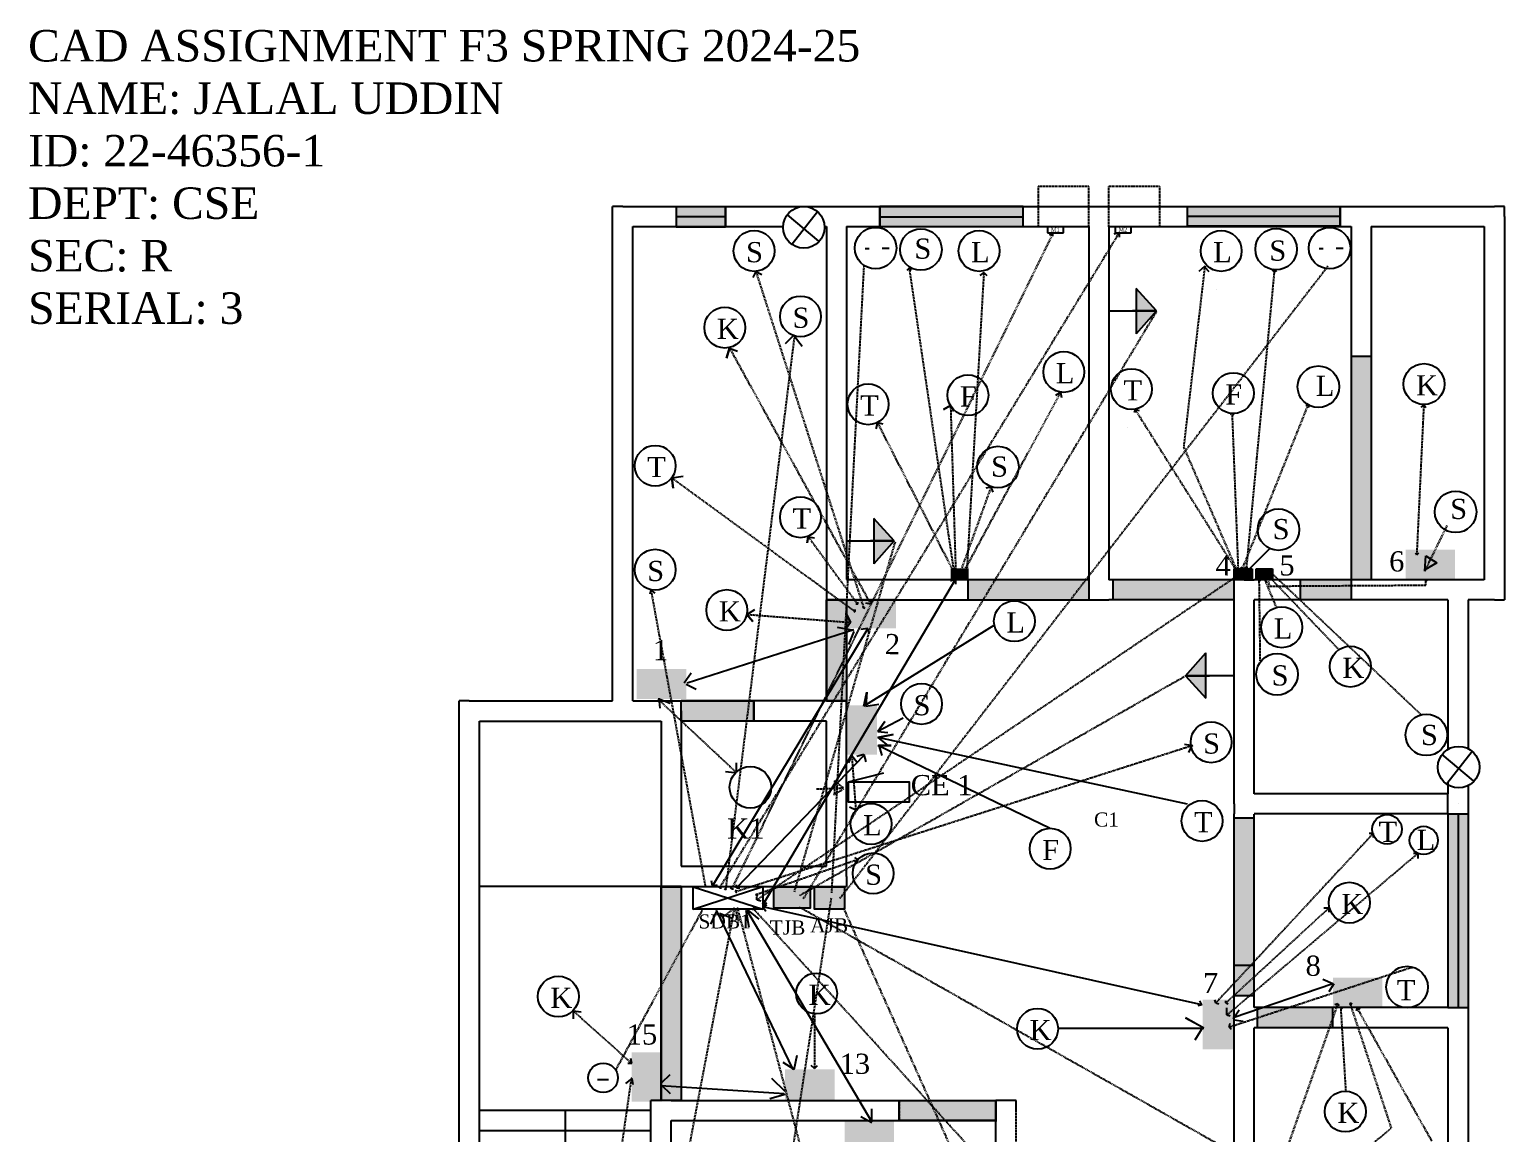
# Model space of a CAD drawing. Header units: inches. Extents: x 280 to 1012, y 573 to 1513.
# Drawn here: x 280 to 1011, y 966 to 1513 of the extents above; entities that cross this region are included whole.
import ezdxf

# ---------------------------------------------------------------- set-up
doc = ezdxf.new("R2010")
doc.units = ezdxf.units.IN
doc.header["$MEASUREMENT"] = 0
doc.linetypes.add('DASHED', pattern=[0.75, 0.5, -0.25])
doc.styles.get("Standard").update_dxf_attribs({"font": 'Arial.ttf'})

msp = doc.modelspace()

# ---------------------------------------------------------------- hatches: boundary and pattern name
h = msp.add_hatch(color=256)
h.set_gradient(color1=(38, 153, 0), color2=(38, 153, 0), tint=0.48)
h.paths.add_polyline_path([(600.34, 1425.29), (600.34, 1420.29), (624.84, 1420.29), (624.84, 1425.29)])
h = msp.add_hatch(color=256)
h.set_gradient(color1=(38, 153, 0), color2=(38, 153, 0), tint=0.48)
h.paths.add_polyline_path([(600.34, 1420.29), (600.34, 1415.29), (624.84, 1415.29), (624.84, 1420.29)])
h = msp.add_hatch(color=256)
h.set_gradient(color1=(0, 153, 0), color2=(0, 153, 0), tint=0.48)
h.paths.add_polyline_path([(772.34, 1420.22), (772.34, 1425.29), (701.34, 1425.29), (701.34, 1420.14)])
h = msp.add_hatch(color=256)
h.set_gradient(color1=(0, 153, 0), color2=(0, 153, 0), tint=0.48)
h.paths.add_polyline_path([(772.34, 1415.29), (772.34, 1420.22), (701.34, 1420.14), (701.34, 1415.29)])
h = msp.add_hatch(color=256)
h.set_gradient(color1=(0, 153, 0), color2=(0, 153, 0), tint=0.48)
h.paths.add_polyline_path([(929.34, 1420.47), (929.34, 1425.29), (853.84, 1425.29), (853.84, 1420.47)])
h = msp.add_hatch(color=256)
h.set_gradient(color1=(0, 153, 0), color2=(0, 153, 0), tint=0.48)
h.paths.add_polyline_path([(929.34, 1415.64), (929.34, 1420.47), (853.84, 1420.47), (853.84, 1415.64)])
h = msp.add_hatch(color=256)
h.set_gradient(color1=(51, 51, 51), color2=(133, 133, 133), one_color=1, tint=0.52)
h.paths.add_polyline_path([(828.34, 1373.64), (838.34, 1373.64), (828.34, 1384.64)])
h = msp.add_hatch(color=256)
h.set_gradient(color1=(51, 51, 51), color2=(133, 133, 133), one_color=1, tint=0.52)
h.paths.add_polyline_path([(838.34, 1373.64), (828.34, 1373.64), (828.34, 1362.14)])
h = msp.add_hatch(color=256)
h.set_gradient(color1=(153, 153, 0), color2=(153, 153, 0), tint=0.48)
h.paths.add_polyline_path([(934.86, 1288.29), (934.86, 1240.29), (944.86, 1240.29), (944.86, 1288.29), (944.86, 1351.14), (934.86, 1351.14)])
h = msp.add_hatch(color=256)
h.set_gradient(color1=(51, 51, 51), color2=(133, 133, 133), one_color=1, tint=0.52)
h.paths.add_polyline_path([(698.34, 1259.64), (708.34, 1259.64), (698.34, 1270.64)])
h = msp.add_hatch(color=256)
h.set_gradient(color1=(51, 51, 51), color2=(133, 133, 133), one_color=1, tint=0.52)
h.paths.add_polyline_path([(708.34, 1259.64), (698.34, 1259.64), (698.34, 1248.14)])
h = msp.add_hatch(color=256)
h.set_gradient(color1=(173, 173, 173), color2=(122, 122, 122), one_color=1, tint=0.48)
h.paths.add_polyline_path([(961.84, 1255.14), (961.84, 1240.14), (986.34, 1240.14), (986.34, 1255.14)])
h = msp.add_hatch(color=256)
h.set_gradient(color1=(173, 173, 173), color2=(122, 122, 122), one_color=1, tint=0.48)
h.paths.add_polyline_path([(736.34, 1240.64), (741.34, 1240.64), (745.32, 1240.64), (745.32, 1246), (736.34, 1246)])
h = msp.add_hatch(color=256)
h.set_gradient(color1=(173, 173, 173), color2=(122, 122, 122), one_color=1, tint=0.48)
h.paths.add_polyline_path([(876.86, 1240.29), (881.86, 1240.29), (885.84, 1240.29), (885.84, 1245.64), (876.86, 1245.64)])
h = msp.add_hatch(color=256)
h.set_gradient(color1=(173, 173, 173), color2=(122, 122, 122), one_color=1, tint=0.48)
h.paths.add_polyline_path([(895.84, 1240.29), (895.84, 1245.64), (887.84, 1245.64), (887.84, 1240.29)])
h = msp.add_hatch(color=256)
h.set_gradient(color1=(153, 153, 0), color2=(153, 153, 0), tint=0.48)
h.paths.add_polyline_path([(804.86, 1230.35), (804.86, 1240.35), (744.86, 1240.35), (744.86, 1230.35)])
h = msp.add_hatch(color=256)
h.set_gradient(color1=(153, 153, 0), color2=(153, 153, 0), tint=0.52)
h.paths.add_polyline_path([(816.84, 1240.29), (816.84, 1230.29), (862.86, 1230.29), (876.86, 1230.29), (876.86, 1240.29), (862.86, 1240.29)])
h = msp.add_hatch(color=256)
h.set_gradient(color1=(153, 153, 0), color2=(153, 153, 0), tint=0.52)
h.paths.add_polyline_path([(916.86, 1240.29), (909.84, 1240.29), (909.84, 1230.29), (916.86, 1230.29), (934.86, 1230.29), (934.86, 1240.29)])
h = msp.add_hatch(color=256)
h.set_gradient(color1=(153, 153, 0), color2=(153, 153, 0), tint=0.48)
h.paths.add_polyline_path([(674.86, 1216.29), (674.86, 1180.29), (684.86, 1180.29), (684.86, 1216.29), (684.86, 1230.35), (674.86, 1230.35)])
h = msp.add_hatch(color=256)
h.set_gradient(color1=(173, 173, 173), color2=(122, 122, 122), one_color=1, tint=0.48)
h.paths.add_polyline_path([(684.86, 1231.29), (684.86, 1216.29), (709.36, 1216.29), (709.36, 1231.29)])
h = msp.add_hatch(color=256)
h.set_gradient(color1=(51, 51, 51), color2=(133, 133, 133), one_color=1, tint=0.52)
h.paths.add_polyline_path([(852.84, 1192.64), (862.84, 1192.64), (862.84, 1204.14)])
h = msp.add_hatch(color=256)
h.set_gradient(color1=(173, 173, 173), color2=(122, 122, 122), one_color=1, tint=0.48)
h.paths.add_polyline_path([(580.84, 1196.14), (580.84, 1181.14), (605.34, 1181.14), (605.34, 1196.14)])
h = msp.add_hatch(color=256)
h.set_gradient(color1=(51, 51, 51), color2=(133, 133, 133), one_color=1, tint=0.52)
h.paths.add_polyline_path([(862.84, 1192.64), (852.84, 1192.64), (862.84, 1181.64)])
h = msp.add_hatch(color=256)
h.set_gradient(color1=(153, 153, 0), color2=(153, 153, 0), tint=0.48)
h.paths.add_polyline_path([(602.86, 1180.29), (602.86, 1175.29), (602.86, 1170.29), (638.86, 1170.29), (638.86, 1180.29)])
h = msp.add_hatch(color=256)
h.set_gradient(color1=(173, 173, 173), color2=(122, 122, 122), one_color=1, tint=0.48)
h.paths.add_polyline_path([(699.84, 1178.14), (684.84, 1178.14), (684.84, 1153.64), (699.84, 1153.64)])
h = msp.add_hatch(color=256)
h.set_gradient(color1=(153, 153, 0), color2=(153, 153, 0), tint=0.52)
h.paths.add_polyline_path([(886.86, 1076.29), (886.86, 1122.14), (876.86, 1122.14), (876.86, 1076.29), (876.86, 1034.14), (886.86, 1034.14)])
h = msp.add_hatch(color=256)
h.set_gradient(color1=(38, 153, 0), color2=(0, 153, 0), tint=0.52)
h.paths.add_polyline_path([(982.86, 1028.29), (992.86, 1028.29), (992.86, 1124.29), (982.86, 1124.29)])
h = msp.add_hatch(color=256)
h.set_gradient(color1=(153, 153, 0), color2=(153, 153, 0), tint=0.48)
h.paths.add_polyline_path([(592.86, 982.29), (597.86, 982.29), (602.86, 982.29), (602.86, 1066.29), (602.86, 1088.29), (592.86, 1088.29), (592.86, 1066.29)])
h = msp.add_hatch(color=256)
h.set_gradient(color1=(153, 153, 0), color2=(153, 153, 0), tint=0.48)
h.paths.add_polyline_path([(666.84, 1077.64), (666.84, 1088.14), (648.84, 1088.14), (648.84, 1077.64)])
h = msp.add_hatch(color=256)
h.set_gradient(color1=(0, 153, 0), color2=(0, 153, 0), tint=0.48)
h.paths.add_polyline_path([(668.84, 1077.14), (683.84, 1077.14), (683.84, 1088.14), (668.84, 1088.14)])
h = msp.add_hatch(color=256)
h.set_gradient(color1=(173, 173, 173), color2=(122, 122, 122), one_color=1, tint=0.48)
h.paths.add_polyline_path([(925.84, 1043.14), (925.84, 1028.14), (950.34, 1028.14), (950.34, 1043.14)])
h = msp.add_hatch(color=256)
h.set_gradient(color1=(173, 173, 173), color2=(122, 122, 122), one_color=1, tint=0.48)
h.paths.add_polyline_path([(876.34, 1032.14), (861.34, 1032.14), (861.34, 1007.64), (876.34, 1007.64)])
h = msp.add_hatch(color=256)
h.set_gradient(color1=(153, 153, 0), color2=(153, 153, 0), tint=0.52)
h.paths.add_polyline_path([(916.86, 1018.29), (925.84, 1018.29), (925.84, 1028.29), (916.86, 1028.29), (888.34, 1028.29), (888.34, 1018.29)])
h = msp.add_hatch(color=256)
h.set_gradient(color1=(173, 173, 173), color2=(122, 122, 122), one_color=1, tint=0.48)
h.paths.add_polyline_path([(593.34, 1006.14), (578.34, 1006.14), (578.34, 981.64), (593.34, 981.64)])
h = msp.add_hatch(color=256)
h.set_gradient(color1=(173, 173, 173), color2=(122, 122, 122), one_color=1, tint=0.48)
h.paths.add_polyline_path([(654.34, 997.64), (654.34, 982.64), (678.84, 982.64), (678.84, 997.64)])
h = msp.add_hatch(color=256)
h.set_gradient(color1=(153, 153, 0), color2=(153, 153, 0), tint=0.48)
h.paths.add_polyline_path([(758.86, 972.29), (758.84, 982.29), (710.86, 982.29), (710.86, 972.29)])
h = msp.add_hatch(color=256)
h.set_gradient(color1=(173, 173, 173), color2=(122, 122, 122), one_color=1, tint=0.48)
h.paths.add_polyline_path([(683.84, 972.14), (683.84, 957.14), (708.34, 957.14), (708.34, 972.14)])

# ---------------------------------------------------------------- linework, layer by layer
at = {"linetype": 'DASHED'}
for p, q in [((804.84, 1435.14), (779.84, 1435.14)), ((779.84, 1435.14), (779.84, 1415.14)), ((804.84, 1415.14), (804.84, 1435.14)), ((814.84, 1415.14), (814.84, 1435.14)), ((839.84, 1435.14), (814.84, 1435.14)), ((839.84, 1435.14), (839.84, 1415.14)), ((684.86, 1415.29), (684.86, 1240.35)), ((639.84, 1393.14), (693.34, 1226.14)), ((715.84, 1394.64), (737.84, 1245.14)), ((752.84, 1392.64), (744.34, 1243.64)), ((862.34, 1395.64), (851.84, 1306.14)), ((896.84, 1394.14), (882.84, 1245.64)), ((626.84, 1355.14), (696.84, 1228.14)), ((790.84, 1333.14), (743.84, 1246.14)), ((736.34, 1326.64), (738.84, 1245.64)), ((827.84, 1324.64), (877.84, 1245.14)), ((913.34, 1326.64), (880.84, 1245.64)), ((970.84, 1327.14), (967.34, 1252.64)), ((700.07, 1318.25), (737.34, 1245.14)), ((875.84, 1322.64), (878.84, 1245.64)), ((851.84, 1306.14), (877.84, 1245.64)), ((598.15, 1290.8), (688.84, 1224.64)), ((756.34, 1286.14), (741.34, 1244.64)), ((982.34, 1267.14), (971.34, 1244.64)), ((665.84, 1261.64), (690.34, 1228.14)), ((969.34, 1173.64), (894.84, 1244.14)), ((889.84, 1200.14), (889.34, 1240.29)), ((897.84, 1226.64), (892.19, 1240.29)), ((928.34, 1206.14), (894.84, 1241.14)), ((635.34, 1223.14), (686.84, 1219.14)), ((591.34, 1181.14), (629.84, 1145.14)), ((492.86, 1093.29), (492.86, 1175.29)), ((687.34, 1153.64), (689.34, 1126.64)), ((683.34, 1137.14), (678.84, 1140.64)), ((678.84, 1140.64), (678.84, 1134.14)), ((669.84, 1136.64), (683.34, 1137.14)), ((683.34, 1136.64), (678.34, 1133.64)), ((987.86, 1129.29), (987.86, 1129.29)), ((945.68, 1114.44), (867.84, 1030.64)), ((967.84, 1104.64), (873.34, 1024.64)), ((923.84, 1077.64), (872.84, 1030.64)), ((964.84, 1048.14), (874.84, 1018.64)), ((549.34, 1026.64), (578.34, 1000.64)), ((668.84, 1025.14), (668.84, 998.14)), ((898.34, 944.64), (928.34, 1030.14)), ((932.34, 986.64), (929.84, 1028.14)), ((954.84, 968.64), (934.34, 1030.64)), ((974.84, 962.14), (937.84, 1028.14)), ((543.52, 751.39), (578.34, 993.64)), ((710.86, 982.29), (710.86, 972.29)), ((768.86, 922.29), (768.86, 977.29)), ((926.22, 944.47), (954.84, 968.64))]:
    msp.add_line(p, q, dxfattribs=at)
for p, q in [((624.84, 1425.64), (624.84, 1415.64)), ((568.86, 1420.29), (568.86, 1425.29)), ((573.86, 1425.29), (568.86, 1425.29)), ((568.86, 1180.29), (568.86, 1420.29)), ((573.86, 1425.29), (597.86, 1425.29)), ((597.86, 1425.29), (679.86, 1425.29)), ((600.34, 1425.29), (600.34, 1415.29)), ((600.34, 1425.29), (600.34, 1415.29)), ((600.34, 1420.29), (624.84, 1420.29)), ((600.34, 1420.29), (624.84, 1420.29)), ((624.84, 1415.64), (624.84, 1425.29)), ((655.34, 1421.14), (670.84, 1408.14)), ((670.34, 1422.64), (657.84, 1406.64)), ((679.86, 1425.29), (809.86, 1425.29)), ((701.34, 1415.14), (701.34, 1425.29)), ((772.34, 1425.29), (701.34, 1425.29)), ((701.34, 1425.29), (701.34, 1415.14)), ((701.34, 1420.14), (772.34, 1420.22)), ((701.34, 1420.14), (772.34, 1420.22)), ((772.34, 1415.29), (772.34, 1425.29)), ((772.34, 1420.22), (772.34, 1425.29)), ((772.34, 1415.29), (772.34, 1425.29)), ((809.86, 1425.29), (939.86, 1425.29)), ((853.84, 1415.64), (853.84, 1425.29)), ((853.84, 1420.47), (929.34, 1420.47)), ((853.84, 1420.47), (929.34, 1420.47)), ((853.84, 1415.64), (853.84, 1420.47)), ((929.34, 1425.29), (929.34, 1415.64)), ((929.34, 1415.64), (929.34, 1425.29)), ((939.86, 1425.29), (1005.86, 1425.29)), ((1010.86, 1425.29), (1005.86, 1425.29)), ((1010.86, 1420.29), (1010.86, 1425.29)), ((1010.86, 1420.29), (1010.86, 1235.29)), ((578.86, 1415.29), (597.86, 1415.29)), ((578.86, 1180.29), (578.86, 1415.29)), ((597.86, 1415.29), (653.35, 1415.29)), ((600.34, 1415.14), (624.84, 1415.14)), ((673.94, 1415.29), (674.86, 1415.29)), ((674.86, 1415.29), (674.86, 1216.29)), ((674.86, 1415.29), (674.86, 1235.35)), ((684.86, 1415.29), (804.86, 1415.29)), ((684.86, 1415.29), (684.86, 1240.35)), ((701.34, 1415.14), (772.34, 1415.29)), ((784.34, 1415.14), (784.34, 1412.14)), ((784.34, 1412.14), (792.34, 1412.14)), ((792.34, 1412.14), (792.34, 1415.14)), ((804.86, 1415.29), (804.86, 1230.29)), ((814.86, 1415.29), (934.86, 1415.29)), ((814.86, 1415.29), (814.86, 1240.29)), ((817.84, 1415.25), (817.84, 1412.25)), ((817.84, 1412.25), (825.84, 1412.25)), ((825.84, 1412.25), (825.84, 1415.25)), ((853.84, 1415.64), (929.34, 1415.64)), ((934.86, 1415.29), (934.86, 1288.29)), ((944.86, 1415.29), (1000.86, 1415.29)), ((944.86, 1415.29), (944.86, 1288.29)), ((1000.86, 1415.29), (1000.86, 1240.29)), ((693.99, 1404.44), (695.99, 1404.44)), ((705.99, 1404.44), (702.49, 1404.44)), ((918.99, 1404.42), (920.99, 1404.42)), ((930.99, 1404.42), (927.49, 1404.42)), ((639.84, 1393.14), (638.34, 1390.14)), ((639.84, 1393.14), (639.84, 1393.14)), ((639.84, 1393.14), (639.84, 1393.14)), ((639.84, 1393.14), (642.84, 1391.64)), ((715.84, 1394.64), (714.84, 1393.64)), ((714.84, 1393.64), (715.84, 1394.64)), ((715.84, 1394.64), (715.84, 1394.64)), ((715.84, 1394.64), (716.84, 1393.64)), ((752.84, 1392.64), (750.84, 1391.14)), ((752.84, 1392.64), (754.34, 1391.14)), ((862.34, 1395.64), (859.34, 1393.14)), ((862.34, 1395.14), (864.34, 1393.14)), ((896.84, 1394.14), (895.84, 1393.14)), ((896.84, 1394.14), (897.84, 1393.14)), ((838.34, 1373.64), (828.34, 1384.64)), ((828.34, 1384.64), (828.34, 1362.14)), ((868.34, 1384.14), (868.34, 1384.14)), ((814.84, 1373.64), (838.34, 1373.64)), ((838.34, 1373.64), (826.59, 1373.64)), ((838.34, 1373.64), (828.34, 1362.14)), ((626.84, 1355.14), (625.34, 1350.14)), ((625.34, 1350.14), (626.84, 1355.14)), ((626.84, 1355.14), (626.84, 1355.14)), ((626.84, 1355.14), (626.84, 1355.14)), ((626.84, 1355.14), (626.84, 1355.14)), ((626.84, 1355.14), (630.84, 1353.64)), ((934.84, 1351.14), (944.86, 1351.14)), ((790.84, 1333.14), (788.34, 1331.64)), ((790.84, 1333.14), (791.34, 1330.64)), ((736.34, 1326.64), (732.84, 1324.64)), ((732.84, 1324.64), (736.34, 1326.64)), ((736.34, 1326.64), (737.84, 1323.64)), ((827.84, 1324.64), (827.34, 1323.14)), ((827.84, 1324.64), (829.84, 1324.14)), ((913.34, 1326.64), (912.34, 1326.64)), ((913.34, 1326.64), (913.84, 1325.64)), ((970.84, 1327.14), (969.34, 1325.64)), ((970.84, 1327.14), (971.84, 1325.64)), ((700.07, 1318.25), (699.34, 1315.14)), ((700.07, 1318.25), (700.07, 1318.25)), ((700.07, 1318.25), (700.07, 1318.25)), ((700.07, 1318.25), (700.07, 1318.25)), ((700.07, 1318.25), (700.07, 1318.25)), ((700.07, 1318.25), (702.84, 1317.64)), ((875.84, 1322.64), (874.84, 1322.14)), ((875.84, 1322.64), (876.84, 1322.14)), ((823.84, 1315.64), (823.84, 1315.64)), ((598.15, 1290.8), (603.84, 1291.64)), ((598.15, 1290.8), (598.84, 1285.64)), ((598.84, 1285.64), (598.15, 1290.8)), ((598.15, 1290.8), (598.15, 1290.8)), ((598.15, 1290.8), (598.15, 1290.8)), ((934.86, 1288.29), (934.86, 1240.29)), ((934.86, 1288.29), (934.86, 1240.29)), ((944.86, 1288.29), (944.86, 1240.29)), ((944.86, 1288.29), (944.86, 1240.29)), ((756.34, 1286.14), (753.84, 1285.64)), ((756.34, 1286.14), (757.34, 1283.64)), ((708.34, 1259.64), (698.34, 1270.64)), ((698.34, 1270.64), (698.34, 1248.14)), ((665.84, 1261.64), (665.34, 1258.64)), ((665.34, 1258.64), (665.84, 1261.64)), ((665.84, 1261.64), (668.84, 1261.14)), ((684.84, 1259.64), (708.34, 1259.64)), ((708.34, 1259.64), (696.59, 1259.64)), ((708.34, 1259.64), (698.34, 1248.14)), ((894.34, 1255.64), (881.34, 1242.64)), ((967.34, 1252.64), (966.84, 1253.64)), ((967.34, 1252.64), (968.34, 1253.64)), ((971.34, 1244.64), (971.84, 1252.14)), ((971.84, 1252.14), (977.34, 1248.64)), ((737.34, 1245.14), (736.84, 1245.14)), ((737.34, 1245.14), (737.34, 1245.64)), ((737.84, 1245.14), (737.34, 1245.64)), ((737.84, 1245.14), (738.34, 1245.64)), ((738.84, 1245.64), (738.34, 1246.14)), ((738.84, 1245.64), (739.34, 1246.14)), ((743.34, 1244.14), (739.34, 1244.14)), ((739.34, 1244.14), (741.34, 1242.14)), ((741.34, 1244.64), (741.34, 1242.14)), ((741.34, 1242.14), (743.34, 1244.14)), ((743.84, 1246.14), (743.84, 1246.64)), ((743.84, 1246.14), (744.34, 1246.14)), ((744.34, 1243.64), (743.84, 1244.64)), ((744.34, 1243.64), (744.84, 1244.14)), ((876.86, 1240.29), (876.86, 1245.64)), ((876.86, 1245.64), (885.84, 1245.64)), ((877.84, 1245.64), (877.34, 1246.14)), ((877.84, 1245.14), (877.34, 1245.14)), ((877.84, 1245.64), (878.34, 1246.14)), ((877.84, 1245.14), (877.84, 1245.64)), ((877.84, 1245.64), (877.84, 1245.64)), ((878.84, 1245.64), (878.34, 1246.14)), ((878.84, 1245.64), (879.34, 1246.14)), ((882.34, 1244.64), (879.34, 1244.64)), ((879.34, 1244.64), (881.34, 1242.64)), ((880.84, 1245.64), (880.34, 1246.64)), ((880.84, 1245.64), (881.84, 1246.14)), ((881.34, 1242.64), (882.34, 1244.64)), ((882.84, 1245.64), (882.34, 1246.64)), ((882.84, 1245.64), (883.84, 1246.14)), ((885.84, 1245.64), (885.84, 1240.29)), ((887.84, 1240.29), (887.84, 1245.64)), ((887.84, 1245.64), (895.84, 1245.64)), ((894.84, 1244.14), (894.84, 1243.14)), ((894.84, 1244.14), (895.84, 1244.14)), ((895.84, 1245.64), (895.84, 1240.29)), ((977.34, 1248.64), (971.34, 1245.14)), ((684.86, 1240.35), (744.86, 1240.35)), ((744.86, 1240.35), (744.86, 1230.35)), ((744.86, 1240.35), (804.86, 1240.35)), ((814.86, 1240.35), (815.84, 1240.35)), ((862.86, 1240.29), (814.86, 1240.29)), ((816.84, 1240.29), (816.84, 1230.29)), ((881.86, 1240.29), (862.86, 1240.29)), ((876.86, 1230.29), (876.86, 1240.29)), ((881.86, 1240.29), (886.86, 1240.29)), ((916.86, 1240.29), (886.86, 1240.29)), ((889.34, 1240.14), (888.84, 1239.64)), ((889.34, 1240.14), (889.84, 1239.64)), ((889.84, 1240.29), (889.84, 1240.14)), ((891.84, 1241.14), (891.34, 1240.64)), ((891.84, 1241.14), (892.34, 1240.64)), ((891.84, 1241.14), (892.84, 1238.64)), ((894.84, 1241.14), (894.84, 1240.64)), ((894.84, 1241.14), (895.34, 1241.14)), ((909.84, 1230.29), (909.84, 1240.29)), ((987.86, 1240.29), (916.86, 1240.29)), ((934.86, 1240.29), (934.86, 1230.14)), ((1000.86, 1240.29), (987.86, 1240.29)), ((684.86, 1230.35), (674.84, 1230.35)), ((674.84, 1230.35), (684.86, 1230.35)), ((674.86, 1180.29), (674.84, 1230.35)), ((684.86, 1230.35), (684.86, 1216.29)), ((684.86, 1230.35), (744.86, 1230.35)), ((684.86, 1230.35), (684.86, 1180.29)), ((690.34, 1228.14), (689.34, 1228.14)), ((690.34, 1228.14), (690.34, 1229.14)), ((696.84, 1228.14), (694.34, 1228.64)), ((696.84, 1228.14), (697.34, 1230.14)), ((697.34, 1230.14), (696.84, 1228.14)), ((744.86, 1230.35), (804.86, 1230.35)), ((804.86, 1230.29), (814.86, 1230.29)), ((862.86, 1230.29), (814.86, 1230.29)), ((876.86, 1230.29), (862.86, 1230.29)), ((876.86, 1129.29), (876.86, 1230.29)), ((916.86, 1230.29), (886.84, 1230.29)), ((886.86, 1134.29), (886.86, 1230.29)), ((982.86, 1230.29), (916.86, 1230.29)), ((982.86, 1230.29), (982.86, 1156.29)), ((1005.86, 1230.29), (992.86, 1230.29)), ((992.86, 1230.29), (992.86, 1156.6)), ((1005.86, 1230.29), (1010.86, 1230.29)), ((1010.86, 1235.29), (1010.86, 1230.29)), ((635.34, 1223.14), (639.34, 1225.64)), ((635.34, 1223.14), (638.34, 1219.64)), ((638.34, 1219.64), (635.34, 1223.14)), ((686.84, 1219.14), (684.86, 1223.32)), ((684.86, 1223.32), (686.84, 1219.14)), ((688.84, 1224.64), (688.34, 1224.14)), ((688.84, 1224.64), (688.84, 1225.64)), ((688.84, 1225.64), (688.84, 1224.64)), ((693.34, 1226.14), (692.84, 1226.64)), ((693.34, 1226.14), (693.84, 1226.64)), ((674.86, 1216.29), (674.86, 1180.29)), ((686.84, 1219.14), (684.86, 1216.29)), ((684.86, 1216.29), (684.86, 1175.29)), ((757.84, 1217.64), (693.34, 1177.64)), ((852.84, 1192.64), (862.84, 1204.14)), ((862.84, 1181.64), (862.84, 1204.14)), ((876.34, 1192.64), (852.84, 1192.64)), ((852.84, 1192.64), (864.59, 1192.64)), ((852.84, 1192.64), (862.84, 1181.64)), ((693.34, 1177.64), (694.84, 1184.64)), ((694.84, 1184.64), (694.34, 1177.64)), ((492.86, 1175.29), (492.86, 1180.29)), ((497.86, 1180.29), (492.86, 1180.29)), ((497.86, 1180.29), (568.86, 1180.29)), ((578.86, 1180.29), (597.86, 1180.29)), ((591.84, 1181.64), (592.34, 1176.64)), ((592.34, 1181.14), (597.34, 1179.14)), ((597.86, 1180.29), (602.86, 1180.29)), ((602.84, 1170.29), (602.86, 1180.29)), ((602.86, 1175.29), (602.86, 1180.29)), ((638.86, 1180.29), (602.86, 1180.29)), ((602.86, 1180.29), (638.86, 1180.29)), ((674.86, 1180.29), (638.86, 1180.29)), ((638.86, 1170.29), (638.86, 1180.29)), ((638.86, 1180.29), (638.86, 1170.29)), ((674.86, 1180.29), (684.86, 1180.29)), ((684.86, 1180.29), (674.86, 1180.29)), ((684.86, 1175.29), (684.86, 1180.29)), ((694.34, 1177.64), (700.84, 1178.64)), ((492.86, 1093.29), (492.86, 1175.29)), ((502.86, 1093.29), (502.86, 1170.29)), ((502.86, 1170.29), (573.86, 1170.29)), ((573.86, 1170.29), (592.86, 1170.29)), ((592.86, 1170.29), (592.86, 1066.29)), ((638.86, 1170.29), (602.84, 1170.29)), ((638.86, 1170.29), (602.84, 1170.29)), ((602.86, 1175.29), (602.86, 1098.29)), ((674.86, 1170.29), (638.86, 1170.29)), ((674.86, 1098.29), (674.86, 1170.29)), ((684.86, 1093.29), (684.86, 1175.29)), ((712.84, 1171.64), (700.34, 1165.14)), ((700.34, 1165.14), (703.84, 1170.14)), ((703.84, 1170.14), (700.34, 1165.14)), ((700.34, 1165.14), (705.34, 1164.64)), ((700.34, 1162.14), (707.84, 1163.64)), ((707.84, 1163.64), (700.34, 1162.14)), ((853.84, 1129.14), (700.34, 1162.14)), ((700.34, 1162.14), (705.34, 1158.14)), ((785.34, 1117.14), (700.34, 1158.14)), ((700.34, 1158.14), (706.84, 1158.14)), ((706.84, 1158.14), (700.84, 1158.14)), ((700.84, 1158.14), (702.34, 1153.14)), ((994.84, 1155.14), (982.34, 1139.14)), ((630.34, 1145.14), (630.34, 1149.64)), ((687.34, 1153.64), (685.84, 1149.64)), ((687.34, 1153.14), (689.84, 1150.14)), ((979.84, 1153.64), (995.34, 1140.64)), ((629.34, 1144.64), (624.84, 1145.14)), ((685.84, 1140.14), (703.34, 1144.64)), ((982.86, 1134.29), (886.86, 1134.29)), ((982.84, 1124.64), (982.84, 1134.14)), ((982.86, 1139.81), (982.86, 1134.29)), ((992.86, 1138.29), (992.86, 1129.29)), ((689.34, 1126.14), (686.34, 1127.64)), ((689.84, 1126.14), (691.34, 1128.64)), ((876.86, 1129.29), (876.86, 1124.29)), ((992.86, 1129.29), (992.86, 1023.29)), ((876.86, 1076.29), (876.86, 1124.29)), ((886.84, 1122.14), (876.86, 1122.14)), ((982.86, 1124.29), (886.84, 1124.29)), ((886.86, 1076.29), (886.86, 1124.14)), ((982.86, 1124.29), (982.86, 1028.29)), ((982.86, 1124.29), (992.84, 1124.29)), ((987.85, 1124.29), (987.85, 1028.29)), ((945.84, 1114.64), (943.84, 1114.64)), ((945.84, 1114.64), (945.84, 1112.64)), ((967.84, 1104.64), (965.84, 1104.64)), ((967.84, 1104.64), (967.84, 1102.14)), ((602.86, 1098.29), (674.86, 1098.29)), ((492.86, 977.29), (492.86, 1093.29)), ((502.86, 977.29), (502.86, 1093.29)), ((684.86, 1093.29), (684.82, 1088.29)), ((602.86, 1088.29), (502.84, 1088.29)), ((592.86, 982.29), (592.86, 1088.14)), ((592.86, 1088.14), (602.84, 1088.14)), ((602.86, 1088.29), (679.86, 1088.29)), ((602.86, 1088.29), (602.86, 1066.29)), ((602.86, 1088.29), (602.86, 982.29)), ((608.84, 1088.14), (643.34, 1077.14)), ((608.84, 1077.14), (642.84, 1088.14)), ((679.86, 1088.29), (684.82, 1088.29)), ((876.86, 922.29), (876.86, 1076.29)), ((886.86, 1028.29), (886.86, 1076.29)), ((923.84, 1077.64), (921.34, 1077.64)), ((923.84, 1077.64), (923.84, 1075.64)), ((592.86, 1066.29), (592.86, 982.29)), ((602.86, 1066.29), (602.86, 982.29)), ((886.84, 1049.14), (876.84, 1049.14)), ((964.34, 1048.14), (964.84, 1048.14)), ((964.84, 1048.14), (964.84, 1047.64)), ((867.84, 1030.64), (867.34, 1032.14)), ((872.84, 1030.64), (872.84, 1031.64)), ((886.84, 1034.14), (876.84, 1034.14)), ((549.34, 1026.64), (553.34, 1026.14)), ((549.34, 1026.14), (549.34, 1022.64)), ((867.84, 1030.64), (869.34, 1030.14)), ((872.84, 1030.64), (873.84, 1030.14)), ((873.34, 1024.64), (873.34, 1028.14)), ((873.34, 1024.64), (874.84, 1024.14)), ((916.86, 1028.29), (886.86, 1028.29)), ((888.34, 1028.29), (888.34, 1018.29)), ((982.86, 1028.29), (916.86, 1028.29)), ((925.84, 1018.29), (925.84, 1028.29)), ((928.34, 1030.14), (926.84, 1029.64)), ((928.34, 1030.14), (928.84, 1029.14)), ((929.84, 1028.14), (929.34, 1027.64)), ((929.84, 1028.14), (930.34, 1027.64)), ((934.34, 1030.64), (934.34, 1029.64)), ((934.34, 1030.64), (935.34, 1030.14)), ((937.84, 1028.14), (937.34, 1026.64)), ((937.84, 1028.14), (939.34, 1027.64)), ((982.86, 1028.29), (992.84, 1028.29)), ((789.34, 1018.14), (861.84, 1018.14)), ((861.84, 1018.14), (852.84, 1023.14)), ((852.84, 1023.14), (861.34, 1018.64)), ((861.34, 1018.64), (857.34, 1012.14)), ((874.34, 1018.64), (874.84, 1020.64)), ((874.34, 1018.64), (875.34, 1017.64)), ((886.86, 922.29), (886.86, 1018.29)), ((916.86, 1018.29), (886.86, 1018.29)), ((982.86, 1018.29), (916.86, 1018.29)), ((982.86, 1018.29), (982.86, 922.29)), ((992.86, 1023.29), (992.86, 917.29)), ((578.34, 1000.64), (577.84, 1003.14)), ((578.34, 1000.64), (576.34, 1000.64)), ((668.84, 998.14), (667.34, 999.64)), ((668.84, 998.14), (670.34, 999.64)), ((561.34, 992.64), (566.84, 992.64)), ((578.34, 993.14), (575.34, 990.64)), ((578.34, 993.14), (578.84, 990.14)), ((597.86, 982.29), (587.86, 982.29)), ((587.86, 977.29), (587.86, 982.29)), ((602.86, 982.29), (592.86, 982.29)), ((597.86, 982.29), (710.86, 982.29)), ((710.86, 982.29), (758.84, 982.29)), ((710.86, 982.29), (758.84, 982.29)), ((710.86, 972.29), (710.86, 982.29)), ((768.86, 982.29), (758.84, 982.29)), ((758.86, 972.29), (758.84, 982.29)), ((758.84, 982.29), (758.86, 972.29)), ((768.86, 977.29), (768.86, 982.29)), ((492.86, 667.29), (492.86, 977.29)), ((502.86, 672.29), (502.86, 977.29)), ((587.86, 977.29), (502.86, 977.29)), ((502.86, 977.29), (502.86, 977.29)), ((502.86, 977.29), (502.86, 977.29)), ((502.86, 977.29), (502.86, 977.29)), ((545.36, 977.29), (545.36, 777.29)), ((587.86, 672.29), (587.86, 977.29)), ((597.86, 672.29), (597.86, 972.29)), ((597.86, 972.29), (710.86, 972.29)), ((710.86, 972.29), (759.34, 972.29)), ((758.86, 972.29), (710.86, 972.29)), ((758.86, 672.29), (758.86, 972.29)), ((587.86, 967.29), (502.86, 967.29))]:
    msp.add_line(p, q)
at = {"color": 3, "linetype": 'DASHED'}
for p, q in [((819.84, 1412.14), (621.84, 1087.64)), ((786.84, 1411.64), (627.84, 1087.14)), ((658.84, 1360.14), (624.84, 1086.64)), ((587.84, 1235.14), (614.84, 1088.14)), ((856.34, 1158.14), (629.84, 1085.64)), ((690.67, 1101.7), (639.84, 1084.14)), ((735.84, 680.14), (630.84, 1077.64)), ((974.34, 706.64), (638.34, 1077.64))]:
    msp.add_line(p, q, dxfattribs=at)
at = {"color": 3}
for p, q in [((786.84, 1411.64), (785.34, 1411.14)), ((786.84, 1411.64), (786.84, 1410.64)), ((819.84, 1412.14), (817.34, 1411.64)), ((819.84, 1412.14), (819.84, 1410.14)), ((658.84, 1361.64), (654.34, 1357.14)), ((658.84, 1361.14), (662.84, 1356.14)), ((587.84, 1235.14), (587.34, 1233.14)), ((587.84, 1235.14), (589.84, 1233.64)), ((855.34, 1158.14), (852.34, 1158.64)), ((855.84, 1158.14), (854.34, 1154.64)), ((690.34, 1101.64), (688.84, 1102.64)), ((690.34, 1101.64), (688.84, 1100.14)), ((614.84, 1088.14), (614.84, 1089.14)), ((614.84, 1088.14), (614.34, 1088.64)), ((621.84, 1087.64), (621.84, 1088.64)), ((621.84, 1087.64), (622.84, 1087.64)), ((624.84, 1086.64), (624.34, 1087.14)), ((624.84, 1086.64), (625.34, 1087.14)), ((627.84, 1087.14), (627.34, 1087.64)), ((627.84, 1087.14), (628.84, 1087.14)), ((629.84, 1085.64), (630.34, 1086.64)), ((629.84, 1085.64), (630.34, 1085.14)), ((639.84, 1084.14), (640.34, 1084.64)), ((639.84, 1084.14), (640.84, 1083.64)), ((630.84, 1077.64), (630.34, 1076.64)), ((630.84, 1077.64), (631.84, 1077.14)), ((638.34, 1077.64), (638.34, 1076.64)), ((638.34, 1077.64), (639.34, 1077.64))]:
    msp.add_line(p, q, dxfattribs=at)
at = {"color": 4, "linetype": 'DASHED'}
for p, q in [((693.34, 1395.64), (677.34, 1085.14)), ((923.34, 1395.64), (681.34, 1082.14)), ((617.34, 692.14), (677.34, 1082.64)), ((854.34, 696.14), (683.34, 1077.64))]:
    msp.add_line(p, q, dxfattribs=at)
at = {"color": 53, "linetype": 'DASHED'}
for p, q in [((838.34, 1373.14), (663.34, 1082.14)), ((708.84, 1259.14), (658.84, 1085.64)), ((852.84, 1192.64), (661.34, 1083.64)), ((956.34, 911.14), (661.34, 1078.14))]:
    msp.add_line(p, q, dxfattribs=at)
at = {"color": 1, "linetype": 'DASHED'}
for p, q in [((878.34, 1242.14), (640.34, 1081.64)), ((893.34, 1241.14), (894.34, 1237.14)), ((894.34, 1237.14), (971.84, 1237.64)), ((971.84, 1237.64), (971.84, 1240.14))]:
    msp.add_line(p, q, dxfattribs=at)
at = {"color": 1}
for p, q in [((738.84, 1240.64), (643.34, 1079.14)), ((738.84, 1240.64), (736.34, 1239.64)), ((738.84, 1241.14), (738.84, 1238.14)), ((878.34, 1242.14), (876.84, 1242.14)), ((878.34, 1242.14), (877.84, 1241.14)), ((893.34, 1241.14), (892.84, 1240.64)), ((893.34, 1241.14), (893.84, 1241.14)), ((971.84, 1240.14), (971.34, 1239.64)), ((971.84, 1240.14), (972.34, 1239.64)), ((605.84, 1189.14), (688.34, 1215.64)), ((695.34, 1216.14), (618.34, 1088.64)), ((688.34, 1215.14), (680.34, 1216.64)), ((688.34, 1214.64), (685.84, 1208.14)), ((695.34, 1216.14), (691.84, 1215.64)), ((695.34, 1216.14), (695.84, 1213.64)), ((604.34, 1189.14), (607.84, 1194.14)), ((605.34, 1188.64), (610.34, 1186.14)), ((693.34, 1153.14), (630.34, 1087.64)), ((693.34, 1153.64), (689.84, 1152.64)), ((693.34, 1153.64), (694.34, 1150.14)), ((618.34, 1088.64), (617.84, 1091.14)), ((618.34, 1088.64), (620.84, 1089.14)), ((630.34, 1087.64), (630.34, 1089.14)), ((630.34, 1087.64), (631.84, 1087.64)), ((640.34, 1081.64), (640.34, 1083.14)), ((620.34, 1076.14), (617.34, 1069.64)), ((658.34, 997.64), (620.34, 1076.64)), ((621.84, 1075.14), (628.34, 1072.64)), ((634.84, 1076.64), (636.34, 1068.14)), ((697.34, 971.64), (635.34, 1076.64)), ((635.84, 1076.64), (641.34, 1072.14)), ((640.34, 1081.64), (642.34, 1081.14)), ((643.34, 1079.64), (643.84, 1081.64)), ((643.34, 1079.14), (645.34, 1080.14)), ((643.34, 1078.14), (645.34, 1079.14)), ((860.84, 1029.64), (643.34, 1078.14)), ((643.34, 1078.14), (644.84, 1076.14)), ((925.84, 1040.14), (876.34, 1023.14)), ((925.84, 1040.14), (920.84, 1042.14)), ((926.34, 1040.14), (923.84, 1036.14)), ((860.84, 1029.64), (859.84, 1031.64)), ((860.84, 1029.64), (858.84, 1029.14)), ((876.34, 1022.64), (879.34, 1027.14)), ((876.84, 1022.14), (881.34, 1021.64)), ((658.84, 997.64), (660.34, 1004.64)), ((593.34, 991.14), (597.34, 995.14)), ((658.84, 997.64), (653.34, 1001.14)), ((592.84, 989.64), (653.84, 985.64)), ((593.34, 989.64), (597.34, 985.64)), ((654.34, 986.64), (647.84, 993.14)), ((654.34, 985.14), (646.84, 983.14)), ((697.34, 971.14), (691.84, 974.14)), ((697.34, 971.64), (697.34, 978.14))]:
    msp.add_line(p, q, dxfattribs=at)
at = {"color": 6, "linetype": 'DASHED'}
for p, q in [((557.34, 697.64), (629.34, 1077.64)), ((629.34, 1077.64), (622.84, 1072.64)), ((629.84, 1076.64), (631.34, 1070.64))]:
    msp.add_line(p, q, dxfattribs=at)
at = {"color": 5, "linetype": 'DASHED'}
msp.add_line((570.34, 997.14), (613.34, 1076.64), dxfattribs=at)
for points in [[(685.84, 1140.14), (715.84, 1140.14), (715.84, 1130.14), (685.84, 1130.14)], [(608.84, 1088.29), (643.34, 1088.29), (643.34, 1077.14), (608.84, 1077.14)], [(648.84, 1088.14), (666.84, 1088.14), (666.84, 1077.64), (648.84, 1077.64)], [(668.84, 1088.14), (683.84, 1088.14), (683.84, 1077.14), (668.84, 1077.14)]]:
    msp.add_lwpolyline(points, close=True)
for centre, radius in [((663.64, 1414.94), 10.3), ((638.97, 1403.27), 10.13), ((699.19, 1404.64), 10.3), ((721.64, 1403.94), 10.3), ((750.47, 1403.27), 10.13), ((870.47, 1403.27), 10.13), ((897.69, 1404.12), 10.3), ((924.19, 1404.62), 10.3), ((624.47, 1365.27), 10.13), ((661.97, 1370.77), 10.13), ((792.47, 1343.27), 10.13), ((918.64, 1335.94), 10.3), ((970.97, 1337.27), 10.13), ((744.97, 1331.77), 10.13), ((825.97, 1334.77), 10.13), ((876.47, 1332.77), 10.13), ((695.47, 1327.27), 10.13), ((589.97, 1296.77), 10.13), ((759.84, 1296.14), 10.3), ((661.97, 1271.27), 10.13), ((986.64, 1273.94), 10.3), ((898.84, 1265.14), 10.3), ((589.97, 1245.27), 10.13), ((625.47, 1225.27), 10.13), ((767.97, 1219.77), 10.13), ((900.47, 1216.77), 10.13), ((934.47, 1197.27), 10.13), ((898.14, 1193.44), 10.3), ((721.97, 1178.77), 10.13), ((865.47, 1159.77), 10.13), ((972.14, 1163.44), 10.3), ((988.14, 1147.44), 10.3), ((637.14, 1137.44), 10.3), ((696.97, 1119.27), 10.13), ((860.97, 1120.77), 10.13), ((952.66, 1116.65), 7.32), ((785.71, 1107.02), 10.13), ((970.84, 1111.14), 7), ((697.97, 1094.77), 10.13), ((933.97, 1080.27), 10.13), ((669.97, 1035.27), 10.13), ((962.57, 1038.44), 10.3), ((541.97, 1033.77), 10.13), ((779.47, 1017.77), 10.13), ((564.17, 993.48), 7.33), ((931.97, 976.77), 10.13)]:
    msp.add_circle(centre, radius)

# ---------------------------------------------------------------- texts
at = {"insert": (279.22, 1512.74), "char_height": 15.6, "attachment_point": 1}
msp.add_mtext('{\\fTimes New Roman|b0|i0|c0|p18;\\C1;CAD ASSIGNMENT F3 SPRING 2024-25\\PNAME: \\C250;JALAL UDDIN\\P\\C1;ID: \\C250;22-46356-1\\P\\C1;DEPT: \\C250;CSE\\P\\C1;SEC:\\C250; R\\C1;\\PSERIAL: \\C250;3}', dxfattribs=at)
at = {"attachment_point": 1}
for s, insert, char_height, width in [('{\\fTimes New Roman|b0|i0|c0|p18;M1}', (786.12, 1414.71), 2, 18.888), ('{\\fTimes New Roman|b0|i0|c0|p18;M2}', (819.62, 1414.82), 2, 18.888), ('{\\fTimes New Roman|b0|i0|c0|p18;S}', (635, 1407.65), 10, 15.5), ('{\\fTimes New Roman|b0|i0|c0|p18;S}', (718.43, 1409.41), 10, 15.5), ('{\\fTimes New Roman|b0|i0|c0|p18;L}', (746.5, 1407.65), 10, 15.5), ('{\\fTimes New Roman|b0|i0|c0|p18;L}', (866.5, 1407.65), 10, 15.5), ('{\\fTimes New Roman|b0|i0|c0|p18;S}', (894.32, 1408.41), 10, 15.5), ('{\\fTimes New Roman|b0|i0|c0|p18;\\C3;S}', (658, 1375.15), 10, 15.5), ('{\\fTimes New Roman|b0|i0|c0|p18;K}', (620.5, 1369.65), 10, 15.5), ('{\\fTimes New Roman|b0|i0|c0|p18;L}', (788.5, 1347.65), 10, 15.5), ('{\\fTimes New Roman|b0|i0|c0|p18;T}', (822, 1339.15), 10, 15.5), ('{\\fTimes New Roman|b0|i0|c0|p18;L}', (917.32, 1341.41), 10, 15.5), ('{\\fTimes New Roman|b0|i0|c0|p18;K}', (967, 1341.65), 10, 15.5), ('{\\fTimes New Roman|b0|i0|c0|p18;T}', (691.5, 1331.65), 10, 15.5), ('{\\fTimes New Roman|b0|i0|c0|p18;F}', (741, 1336.15), 10, 15.5), ('{\\fTimes New Roman|b0|i0|c0|p18;F}', (872.5, 1337.15), 10, 15.5), ('{\\fTimes New Roman|b0|i0|c0|p18;T}', (586, 1301.15), 10, 15.5), ('{\\fTimes New Roman|b0|i0|c0|p18;S}', (756.43, 1301.4), 10, 15.5), ('{\\fTimes New Roman|b0|i0|c0|p18;S}', (983.93, 1280.41), 10, 15.5), ('{\\fTimes New Roman|b0|i0|c0|p18;T}', (658, 1275.65), 10, 15.5), ('{\\fTimes New Roman|b0|i0|c0|p18;S}', (895.93, 1270.41), 10, 15.5), ('{\\fTimes New Roman|b0|i0|c0|p18;\\C3;S}', (586, 1249.65), 10, 15.5), ('{\\fTimes New Roman|b0|i0|c0|p18;K}', (621.5, 1229.65), 10, 15.5), ('{\\fTimes New Roman|b0|i0|c0|p18;L}', (764, 1224.15), 10, 15.5), ('{\\fTimes New Roman|b0|i0|c0|p18;L}', (896.5, 1221.15), 10, 15.5), ('{\\fTimes New Roman|b0|i0|c0|p18;K}', (930.5, 1201.65), 10, 15.5), ('{\\fTimes New Roman|b0|i0|c0|p18;S}', (895.43, 1197.9), 10, 15.5), ('{\\fTimes New Roman|b0|i0|c0|p18;S}', (718, 1183.15), 10, 15.5), ('{\\fTimes New Roman|b0|i0|c0|p18;\\C3;S}', (861.5, 1164.15), 10, 15.5), ('{\\fTimes New Roman|b0|i0|c0|p18;S}', (969.43, 1168.4), 10, 15.5), ('{\\fTimes New Roman|b0|i0|c0|p18;CE 1}', (716.61, 1143.53), 10, 31.6587), ('{\\fTimes New Roman|b0|i0|c0|p18;K1}', (625.61, 1122.03), 10, 31.6587), ('{\\fTimes New Roman|b0|i0|c0|p18;L}', (693, 1123.65), 10, 15.5), ('{\\fTimes New Roman|b0|i0|c0|p18;C1}', (807.45, 1124.98), 7, 16.355), ('{\\fTimes New Roman|b0|i0|c0|p18;T}', (857, 1125.15), 10, 15.5), ('{\\fTimes New Roman|b0|i0|c0|p18;T}', (948.47, 1120.41), 10, 15.5), ('{\\fTimes New Roman|b0|i0|c0|p18;F}', (781.74, 1111.4), 10, 15.5), ('{\\fTimes New Roman|b0|i0|c0|p18;L}', (967.32, 1116.41), 10, 15.5), ('{\\fTimes New Roman|b0|i0|c0|p18;\\C3;S}', (694, 1099.15), 10, 15.5), ('{\\fTimes New Roman|b0|i0|c0|p18;K}', (930, 1084.65), 10, 15.5), ('{\\fTimes New Roman|b0|i0|c0|p18;SDB1}', (611.45, 1074.49), 7, 31.6587), ('{\\fTimes New Roman|b0|i0|c0|p18;TJB}', (646.75, 1071.46), 7, 16.355), ('{\\fTimes New Roman|b0|i0|c0|p18;AJB}', (666.78, 1072.54), 7, 16.355), ('{\\fTimes New Roman|b0|i0|c0|p18;8}', (912.26, 1054.04), 10, 31.6587), ('{\\fTimes New Roman|b0|i0|c0|p18;K}', (538, 1038.15), 10, 15.5), ('{\\fTimes New Roman|b0|i0|c0|p18;K}', (666, 1039.65), 10, 15.5), ('{\\fTimes New Roman|b0|i0|c0|p18;T}', (957.47, 1041.91), 10, 15.5), ('{\\fTimes New Roman|b0|i0|c0|p18;15}', (575.87, 1019.96), 10, 15.5), ('{\\fTimes New Roman|b0|i0|c0|p18;K}', (775.5, 1022.15), 10, 15.5), ('{\\fTimes New Roman|b0|i0|c0|p18;13}', (681.37, 1005.46), 10, 15.5), ('{\\fTimes New Roman|b0|i0|c0|p18;K}', (928, 981.15), 10, 15.5)]:
    msp.add_mtext(s, dxfattribs=dict(at, insert=insert, char_height=char_height, width=width))
at = {"char_height": 10, "width": 31.6587, "attachment_point": 1, "rotation": 359.48384}
for s, insert in [('{\\fTimes New Roman|b0|i0|c0|p18;4}', (867.74, 1252.46)), ('{\\fTimes New Roman|b0|i0|c0|p18;5}', (899.34, 1252.46)), ('{\\fTimes New Roman|b0|i0|c0|p18;6}', (953.74, 1254.46)), ('{\\fTimes New Roman|b0|i0|c0|p18;2}', (703.84, 1213.45)), ('{\\fTimes New Roman|b0|i0|c0|p18;1}', (588.93, 1210.46)), ('{\\fTimes New Roman|b0|i0|c0|p18;7}', (861.43, 1045.46))]:
    msp.add_mtext(s, dxfattribs=dict(at, insert=insert))

doc.saveas('drawing.dxf')
